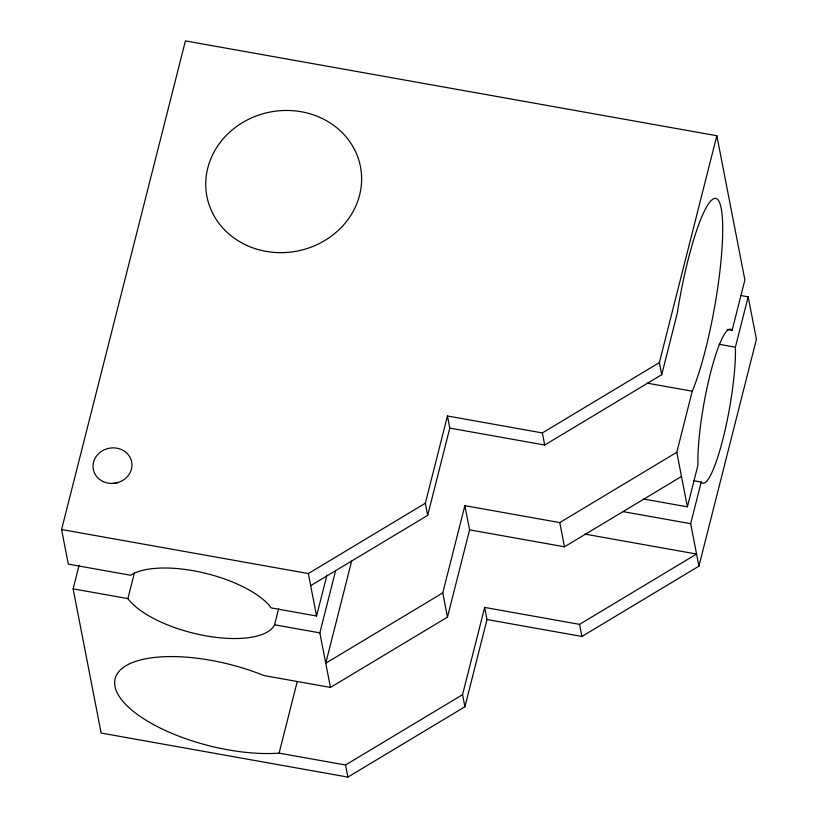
<?xml version="1.0" encoding="UTF-8"?>
<svg xmlns="http://www.w3.org/2000/svg" width="818" height="818" viewBox="0 0 818 818"><rect width="100%" height="100%" fill="white"/><g stroke="black" fill="none" stroke-linecap="round" stroke-linejoin="round"><path stroke-width="1.23" d="M326.914 575.218L316.576 616.015L271.279 607.927A78.211 30.511 14.2 0 0 203.222 572.753A78.211 30.511 14.2 0 0 130.675 575.259L68.313 564.123L61.585 529.522L185.42 40.9L716.844 135.747L744.881 279.971L732.12 330.339A78.211 13.016 -79.9 0 0 710.341 373.632A78.211 13.016 -79.9 0 0 697.948 465.197L687.386 506.833L643.357 498.98M584.962 534.123L696.568 554.042L579.553 624.359L484.655 607.426L487.007 619.533L464.9 706.783L347.885 777.1L101.156 733.061L73.119 588.837L79.07 565.361M716.844 135.747L659.359 362.609L542.344 432.926L447.446 415.984L449.798 428.09L544.696 445.033L661.711 374.716L677.181 313.631A107.536 17.894 -79.9 0 1 721.21 208.447A107.536 17.894 -79.9 0 1 692.263 391.198L676.783 452.272L559.778 522.59L464.869 505.657L469.583 529.86L447.466 617.12L330.462 687.437L319.848 632.876L274.562 624.788A78.211 30.511 14.2 0 1 205.921 635.842A78.211 30.511 14.2 0 1 127.894 598.612L134.469 572.682M274.562 624.788L278.631 608.735M484.655 607.426L462.548 694.676L345.533 764.994L279.102 753.143L297.251 681.527M319.848 632.876L335.513 571.056M351.771 560.555L325.748 663.224L442.763 592.907L464.869 505.657M310.676 585.668L427.681 515.35L425.329 503.244L447.446 415.984M427.681 515.35L449.798 428.09M487.007 619.533L581.905 636.465L698.92 566.148L690.668 523.694L701.22 482.047A78.211 13.016 -79.9 0 0 723 438.765A78.211 13.016 -79.9 0 0 735.392 347.2L748.163 296.832L740.617 295.482M698.92 566.148L756.415 339.286L748.163 296.832M61.585 529.522L308.325 573.561L425.329 503.244M469.583 529.86L564.481 546.802L681.486 476.485M727.1 329.45L732.12 330.339M719.094 344.296L735.392 347.2M647.11 383.141L692.263 391.198M693.695 480.708L701.22 482.047M622.733 511.567L690.668 523.694M73.119 588.837L127.894 598.612M330.462 687.437L264.03 675.576A107.536 41.963 14.2 0 0 114.98 686.414A107.536 41.963 14.2 0 0 279.102 753.143M659.359 362.609L661.711 374.716M676.783 452.272L687.386 506.833M542.344 432.926L544.696 445.033M559.778 522.59L564.481 546.802M579.553 624.359L581.905 636.465M442.763 592.907L447.466 617.12M462.548 694.676L464.9 706.783M308.325 573.561L316.576 616.015M345.533 764.994L347.885 777.1M113.559 483.438A19.55 17.71 -11 0 1 118.579 482.518M246.944 245.472A78.211 70.829 -11 0 0 361.587 176.576A78.211 70.829 -11 0 0 242.506 122.618A78.211 70.829 -11 0 0 246.944 245.472M103.303 481.628A19.55 17.71 -11 0 0 131.964 464.399A19.55 17.71 -11 0 0 102.199 450.912A19.55 17.71 -11 0 0 103.303 481.628"/></g></svg>
